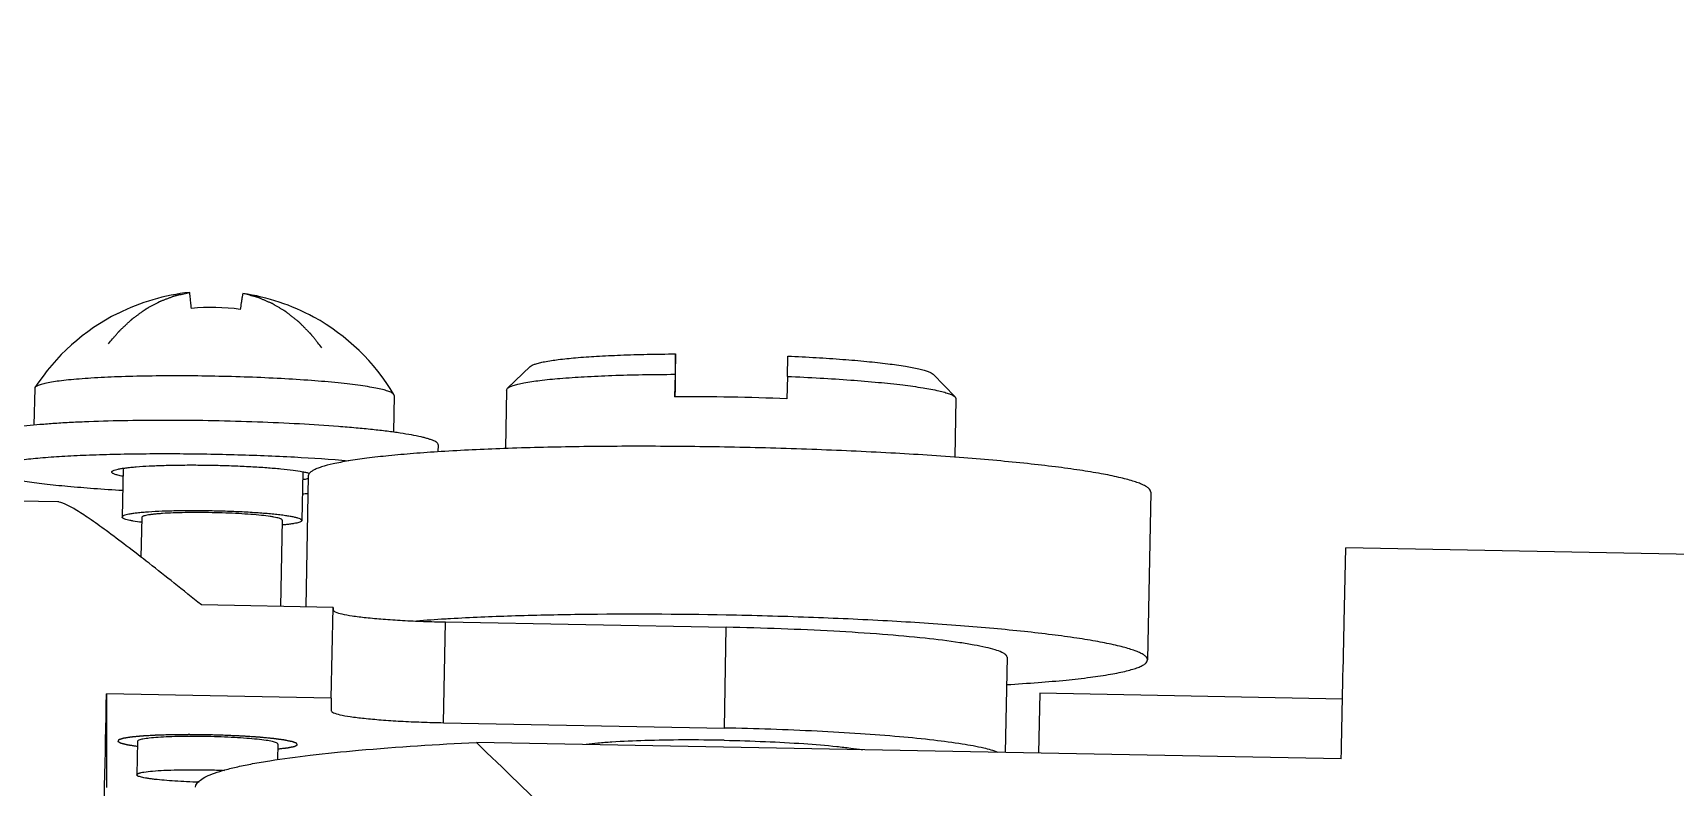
# Model space of a CAD drawing. Header units: millimetres. Extents: x 0 to 420, y 0 to 297.
# Drawn here: x 140.63 to 147.94, y 194.02 to 197.37 of the extents above; entities that cross this region are included whole.
import ezdxf

# ---------------------------------------------------------------- set-up
doc = ezdxf.new("R2010")
doc.units = ezdxf.units.MM
doc.header["$LTSCALE"] = 23.1
doc.layers.get('0').update_dxf_attribs({"linetype": 'CONTINUOUS'})
doc.layers.add('AXIS', color=7, linetype='CONTINUOUS')
doc.layers.add('COSMETIC', color=7, linetype='CONTINUOUS')
doc.styles.get("Standard").update_dxf_attribs({"font": 'txt', "width": 0.85})
doc.dimstyles.get("Standard").update_dxf_attribs({"dimtxt": 3.5, "dimasz": 3.5, "dimexe": 1.5, "dimexo": 1, "dimtad": 1, "dimtxsty": 'STANDARD', "dimcen": 0.09, "dimadec": 0, "dimazin": 0, "dimtol": 1, "dimtp": 0.01, "dimtm": 0.01, "dimtfac": 1, "dimtofl": 0, "dimtmove": 0, "dimatfit": 3, "dimfxl": 1, "dimtolj": 1, "dimarcsym": 0})

msp = doc.modelspace()

# ---------------------------------------------------------------- linework, layer by layer
at = {"color": 7, "linetype": 'CONTINUOUS'}
for p, q in [((141.0104, 196.1248), (141.0092, 196.1249)), ((141.8821, 196.1082), (141.8807, 196.1081)), ((142.845, 195.8885), (142.7435, 195.7916)), ((143.4913, 195.9445), (143.4894, 195.8539)), ((143.4913, 195.7938), (143.4913, 195.9445)), ((143.9893, 195.8444), (143.9913, 195.9349)), ((143.4894, 195.8539), (143.4875, 195.7543)), ((143.9893, 195.8444), (143.9874, 195.7448)), ((144.6378, 195.8539), (144.7355, 195.7532)), ((140.6393, 195.791), (140.6362, 195.6271)), ((140.6405, 195.7947), (140.6393, 195.791)), ((142.239, 195.7601), (142.2359, 195.5962)), ((142.239, 195.7602), (142.2379, 195.7639)), ((142.239, 195.7602), (142.239, 195.7601)), ((142.7396, 195.784), (142.7435, 195.7915)), ((143.4906, 195.7543), (143.4913, 195.7938)), ((144.7355, 195.7532), (144.7392, 195.7456)), ((144.7392, 195.7456), (144.7392, 195.7455)), ((142.4348, 195.5406), (142.4342, 195.5086)), ((140.9822, 195.4189), (140.9822, 195.419)), ((141.0325, 195.4357), (141.0284, 195.2188)), ((141.8324, 195.4203), (141.8282, 195.2034)), ((141.0284, 195.2188), (141.0284, 195.2188)), ((141.1158, 195.2172), (141.1124, 195.0407)), ((141.7407, 195.2051), (141.7333, 194.8213)), ((141.7407, 195.2052), (141.7407, 195.2051)), ((141.8282, 195.2035), (141.8282, 195.2034)), ((149.3744, 195.0268), (146.475, 195.0823)), ((144.9671, 194.5952), (144.9589, 194.1712)), ((140.9592, 194.4322), (140.9592, 194.0152)), ((141.959, 194.4131), (140.9592, 194.4322)), ((145.1122, 194.4351), (145.1071, 194.1684)), ((141.959, 194.4131), (141.959, 194.3571)), ((142.4589, 194.304), (143.7087, 194.2801)), ((141.0966, 194.2211), (141.0938, 194.0717)), ((141.7215, 194.2091), (141.7202, 194.1403)), ((146.4543, 194.1426), (142.605, 194.2162)), ((141.0938, 194.0717), (141.0938, 194.0717))]:
    msp.add_line(p, q, dxfattribs=at)
for centre, radius, start, end in [((141.4296, 195.2842), 0.9393, 96.15699, 116.50588), ((141.4296, 195.2842), 0.9393, 61.30291, 81.65136), ((141.4297, 195.2846), 0.9396, 116.58313, 147.12429), ((141.427, 195.1766), 0.9745, 82.49432, 95.31405), ((141.4297, 195.2846), 0.9396, 30.66735, 61.22232), ((143.5223, 184.5005), 11.2539, 87.63128, 90.17709), ((141.6674, 204.0273), 8.7061, 271.07631, 271.23969)]:
    msp.add_arc(centre, radius, start, end, dxfattribs=at)
for points, knots in [([(141.3368, 196.147), (141.3359, 196.1565), (141.3342, 196.1731), (141.3322, 196.1925), (141.3309, 196.2044), (141.3301, 196.2106), (141.3295, 196.215), (141.3291, 196.2173), (141.3289, 196.2181)], [0, 0, 0, 0, 0.40002, 0.701427, 0.814394, 0.901899, 0.96379, 1, 1, 1, 1]), ([(141.566, 196.2136), (141.5657, 196.2127), (141.5651, 196.2105), (141.5642, 196.2061), (141.5631, 196.1999), (141.5611, 196.1881), (141.5581, 196.1689), (141.5557, 196.1523), (141.5543, 196.1428)], [0, 0, 0, 0, 0.03658, 0.098672, 0.186273, 0.29925, 0.600454, 1, 1, 1, 1]), ([(142.845, 195.8885), (142.8475, 195.8908), (142.8548, 195.8951), (142.8685, 195.9004), (142.887, 195.9056), (142.9209, 195.9128), (142.9748, 195.9206), (143.052, 195.9284), (143.1447, 195.9349), (143.2507, 195.9398), (143.3678, 195.9432), (143.4492, 195.9442), (143.4913, 195.9445)], [0, 0, 0, 0, 0.015714, 0.038104, 0.067533, 0.104033, 0.19776, 0.317629, 0.461144, 0.625174, 0.806148, 1, 1, 1, 1]), ([(143.9913, 195.9349), (144.0335, 195.9331), (144.1152, 195.9289), (144.2325, 195.921), (144.3388, 195.912), (144.4316, 195.9019), (144.5088, 195.8911), (144.5626, 195.8812), (144.5964, 195.8727), (144.6148, 195.8668), (144.6283, 195.861), (144.6354, 195.8564), (144.6378, 195.8539)], [0, 0, 0, 0, 0.193754, 0.374698, 0.538745, 0.682301, 0.802216, 0.895979, 0.932488, 0.961919, 0.984302, 1, 1, 1, 1]), ([(142.2379, 195.7639), (142.2372, 195.7652), (142.2348, 195.7677), (142.23, 195.771), (142.2235, 195.7743), (142.2115, 195.7792), (142.1921, 195.785), (142.1637, 195.7915), (142.1288, 195.7979), (142.0878, 195.8041), (142.0409, 195.8101), (141.9681, 195.8181), (141.8661, 195.8268), (141.733, 195.8352), (141.5895, 195.8416), (141.4405, 195.8456), (141.2915, 195.8473), (141.1478, 195.8465), (141.0145, 195.8432), (140.9122, 195.8384), (140.8392, 195.8333), (140.7921, 195.8291), (140.7509, 195.8244), (140.7158, 195.8194), (140.6872, 195.814), (140.6675, 195.8089), (140.6554, 195.8046), (140.6487, 195.8015), (140.6438, 195.7984), (140.6414, 195.7959), (140.6406, 195.7947)], [0, 0, 0, 0, 0.002739, 0.006309, 0.010822, 0.016327, 0.030376, 0.048473, 0.070514, 0.096332, 0.125717, 0.158417, 0.232597, 0.316269, 0.406472, 0.5, 0.593529, 0.683731, 0.767403, 0.841583, 0.874283, 0.903668, 0.929486, 0.951527, 0.969624, 0.983673, 0.989178, 0.993691, 0.997261, 1, 1, 1, 1]), ([(142.7435, 195.7915), (142.7463, 195.7942), (142.7547, 195.7991), (142.7705, 195.8051), (142.7919, 195.811), (142.8311, 195.8191), (142.8935, 195.828), (142.9828, 195.8367), (143.09, 195.8439), (143.2125, 195.8493), (143.3473, 195.8528), (143.441, 195.8538), (143.4894, 195.8539)], [0, 0, 0, 0, 0.015555, 0.037873, 0.067297, 0.103868, 0.197886, 0.318155, 0.462031, 0.626225, 0.806958, 1, 1, 1, 1]), ([(143.9893, 195.8444), (144.0379, 195.8423), (144.1319, 195.8378), (144.267, 195.8291), (144.3897, 195.819), (144.497, 195.8076), (144.5864, 195.7955), (144.6487, 195.7842), (144.6878, 195.7745), (144.709, 195.7678), (144.7246, 195.7612), (144.7328, 195.756), (144.7355, 195.7532)], [0, 0, 0, 0, 0.192942, 0.373643, 0.537853, 0.681771, 0.802088, 0.896143, 0.932723, 0.962149, 0.98446, 1, 1, 1, 1]), ([(142.4348, 195.5406), (142.4348, 195.5421), (142.4337, 195.5455), (142.4297, 195.5498), (142.4235, 195.5541), (142.415, 195.5584), (142.4042, 195.5627), (142.3911, 195.567), (142.3758, 195.5714), (142.3508, 195.5774), (142.3142, 195.5847), (142.2639, 195.5929), (142.2057, 195.6007), (142.1401, 195.6082), (142.0677, 195.6153), (141.9597, 195.6243), (141.8134, 195.6338), (141.6283, 195.6421), (141.4359, 195.6474), (141.2434, 195.6495), (141.0582, 195.6483), (140.9118, 195.6444), (140.8037, 195.6396), (140.7312, 195.6353), (140.6654, 195.6303), (140.607, 195.6247), (140.5566, 195.6184), (140.5199, 195.6126), (140.4948, 195.6075), (140.4794, 195.6038), (140.4662, 195.5999), (140.4553, 195.596), (140.4468, 195.5921), (140.4405, 195.588), (140.4364, 195.5838), (140.4352, 195.5805), (140.4352, 195.579)], [0, 0, 0, 0, 0.002203, 0.004987, 0.00865, 0.013318, 0.019046, 0.025854, 0.033747, 0.042717, 0.063837, 0.089057, 0.118161, 0.150885, 0.186926, 0.225946, 0.311421, 0.404072, 0.500376, 0.596664, 0.68927, 0.774669, 0.813642, 0.849629, 0.882294, 0.911334, 0.936486, 0.957534, 0.966469, 0.974325, 0.981095, 0.986787, 0.99142, 0.99505, 0.997808, 1, 1, 1, 1]), ([(142.0365, 195.4682), (141.9563, 195.475), (141.7864, 195.4862), (141.5243, 195.4964), (141.2551, 195.5006), (141.0358, 195.4987), (140.8723, 195.4936), (140.7642, 195.4883), (140.6819, 195.4826), (140.6229, 195.4771), (140.5844, 195.4729), (140.5499, 195.4684), (140.5196, 195.4636), (140.4937, 195.4586), (140.4723, 195.4533), (140.4555, 195.448), (140.4444, 195.4431), (140.438, 195.4388), (140.4349, 195.4359), (140.4329, 195.4328), (140.4323, 195.4306), (140.4323, 195.4296)], [0, 0, 0, 0, 0.149536, 0.316034, 0.486884, 0.649136, 0.72315, 0.79052, 0.849978, 0.876388, 0.900423, 0.921974, 0.940952, 0.957282, 0.970917, 0.98184, 0.990102, 0.993292, 0.995922, 0.998096, 1, 1, 1, 1]), ([(140.9822, 195.419), (140.9822, 195.4203), (140.9837, 195.4224), (140.9865, 195.4243), (140.9912, 195.4268), (140.9993, 195.4295), (141.0116, 195.4325), (141.0272, 195.4353), (141.046, 195.4379), (141.0678, 195.4404), (141.1024, 195.4435), (141.1518, 195.4466), (141.2174, 195.4491), (141.2897, 195.4505), (141.3665, 195.4506), (141.4453, 195.4495), (141.5237, 195.4472), (141.5993, 195.4438), (141.6696, 195.4393), (141.7324, 195.4341), (141.7858, 195.4281), (141.8236, 195.4225), (141.8478, 195.4175), (141.8578, 195.415), (141.8622, 195.4136)], [0, 0, 0, 0, 0.004401, 0.007569, 0.011559, 0.022192, 0.036466, 0.054362, 0.07578, 0.100581, 0.128583, 0.193328, 0.268041, 0.35041, 0.43787, 0.527693, 0.617074, 0.703222, 0.783451, 0.855266, 0.916452, 0.965155, 0.984373, 1, 1, 1, 1]), ([(140.4323, 195.4295), (140.4323, 195.4284), (140.4328, 195.426), (140.435, 195.4228), (140.4384, 195.4196), (140.4452, 195.4149), (140.4571, 195.4094), (140.4753, 195.4031), (140.4985, 195.3968), (140.5265, 195.3906), (140.5592, 195.3844), (140.5964, 195.3783), (140.6381, 195.3724), (140.7016, 195.3645), (140.7902, 195.3554), (140.9061, 195.3459), (140.9877, 195.3407), (141.0303, 195.3382)], [0, 0, 0, 0, 0.005276, 0.011387, 0.018858, 0.027979, 0.051694, 0.083099, 0.1223, 0.169222, 0.223702, 0.285497, 0.354324, 0.429841, 0.59941, 0.790772, 1, 1, 1, 1]), ([(141.0305, 195.4003), (141.0235, 195.4017), (141.0137, 195.4037), (141.0017, 195.4071), (140.9949, 195.4094), (140.9894, 195.4117), (140.985, 195.4142), (140.9822, 195.4171), (140.9822, 195.4189)], [0, 0, 0, 0, 0.402899, 0.565248, 0.701226, 0.811015, 0.89544, 1, 1, 1, 1]), ([(141.8573, 195.3894), (141.8556, 195.389), (141.8475, 195.3872), (141.8394, 195.3858), (141.833, 195.3849)], [0, 0, 0, 0, 0.220731, 1, 1, 1, 1]), ([(141.8282, 195.2035), (141.8282, 195.2048), (141.8266, 195.2069), (141.8237, 195.2089), (141.8186, 195.2114), (141.8099, 195.2144), (141.7967, 195.2178), (141.78, 195.2211), (141.7599, 195.2244), (141.7366, 195.2275), (141.6998, 195.2317), (141.6479, 195.2363), (141.5796, 195.2407), (141.5056, 195.2441), (141.4286, 195.2462), (141.3516, 195.247), (141.2776, 195.2465), (141.2093, 195.2447), (141.1572, 195.2421), (141.1204, 195.2394), (141.0971, 195.2371), (141.0769, 195.2346), (141.0601, 195.2319), (141.0469, 195.2291), (141.0381, 195.2264), (141.033, 195.224), (141.03, 195.2222), (141.0284, 195.2201), (141.0284, 195.2188)], [0, 0, 0, 0, 0.00488, 0.008543, 0.013212, 0.025745, 0.04261, 0.063734, 0.088961, 0.118071, 0.150803, 0.22588, 0.311376, 0.404049, 0.500376, 0.596688, 0.689315, 0.774735, 0.849711, 0.882385, 0.911431, 0.93659, 0.957644, 0.974435, 0.986895, 0.991529, 0.99516, 1, 1, 1, 1]), ([(141.7407, 195.2052), (141.7407, 195.2062), (141.7395, 195.2078), (141.7372, 195.2094), (141.7333, 195.2114), (141.7264, 195.2137), (141.7161, 195.2163), (141.703, 195.2189), (141.6805, 195.2226), (141.6466, 195.2267), (141.5998, 195.2308), (141.5465, 195.2343), (141.4887, 195.2369), (141.4286, 195.2385), (141.3684, 195.2392), (141.3105, 195.2388), (141.2572, 195.2374), (141.2165, 195.2354), (141.1878, 195.2332), (141.1695, 195.2314), (141.1538, 195.2295), (141.1407, 195.2274), (141.1303, 195.2251), (141.1234, 195.2231), (141.1195, 195.2212), (141.1172, 195.2198), (141.1159, 195.2182), (141.1158, 195.2172)], [0, 0, 0, 0, 0.004879, 0.008543, 0.013212, 0.025746, 0.042609, 0.063735, 0.088961, 0.1508, 0.225877, 0.311373, 0.404047, 0.500374, 0.596686, 0.689313, 0.774734, 0.849711, 0.882384, 0.911431, 0.936589, 0.957644, 0.974435, 0.986895, 0.991529, 0.99516, 1, 1, 1, 1]), ([(141.1148, 195.1955), (141.1024, 195.1971), (141.0851, 195.1996), (141.0637, 195.2037), (141.0514, 195.2066), (141.0417, 195.2095), (141.0353, 195.212), (141.0316, 195.2142), (141.0295, 195.2159), (141.0284, 195.2177), (141.0284, 195.2188)], [0, 0, 0, 0, 0.409625, 0.575551, 0.714211, 0.824979, 0.907871, 0.939212, 0.96433, 1, 1, 1, 1]), ([(141.8282, 195.2034), (141.8282, 195.2023), (141.8271, 195.2006), (141.8248, 195.199), (141.8211, 195.1969), (141.8146, 195.1946), (141.8048, 195.1921), (141.7924, 195.1897), (141.7774, 195.1874), (141.76, 195.1852), (141.7475, 195.184), (141.7409, 195.1834)], [0, 0, 0, 0, 0.035477, 0.060443, 0.091638, 0.174306, 0.284967, 0.423647, 0.589714, 0.782246, 1, 1, 1, 1]), ([(146.4543, 194.1426), (146.4584, 194.3381), (146.465, 194.6513), (146.4719, 194.9645), (146.475, 195.0823)], [0, 0, 0, 0, 0.624039, 1, 1, 1, 1]), ([(140.9361, 193.298), (140.9382, 193.4028), (140.9458, 193.7809), (140.9534, 194.1589), (140.9592, 194.4322)], [0, 0, 0, 0, 0.277181, 1, 1, 1, 1]), ([(141.959, 194.3571), (141.959, 194.3555), (141.9621, 194.3515), (141.9749, 194.3452), (142.0026, 194.3379), (142.0483, 194.3301), (142.1098, 194.3227), (142.1846, 194.3161), (142.27, 194.3105), (142.3626, 194.3064), (142.4264, 194.3046), (142.4589, 194.304)], [0, 0, 0, 0, 0.00975, 0.026361, 0.085067, 0.177714, 0.301332, 0.45141, 0.622281, 0.807525, 1, 1, 1, 1]), ([(144.9276, 194.1719), (144.9071, 194.1801), (144.8539, 194.1939), (144.7583, 194.2111), (144.6329, 194.2275), (144.4816, 194.2426), (144.3084, 194.2558), (144.0484, 194.2708), (143.8465, 194.2774), (143.7087, 194.2801)], [0, 0, 0, 0, 0.054009, 0.133901, 0.237819, 0.362993, 0.50598, 0.662773, 1, 1, 1, 1]), ([(141.3553, 194.0174), (141.3555, 194.0301), (141.3744, 194.0495), (141.4052, 194.0661), (141.4424, 194.0811), (141.4892, 194.0953), (141.5459, 194.1093), (141.6125, 194.1228), (141.7199, 194.1411), (141.877, 194.1619), (142.1833, 194.1924), (142.4301, 194.2077), (142.605, 194.2162)], [0, 0, 0, 0, 0.029749, 0.053458, 0.084233, 0.122343, 0.167857, 0.220746, 0.280906, 0.422431, 0.590851, 1, 1, 1, 1]), ([(143.5856, 193.2473), (143.5009, 193.3322), (143.1762, 193.6573), (142.8497, 193.9807), (142.605, 194.2162)], [0, 0, 0, 0, 0.260922, 1, 1, 1, 1]), ([(143.7085, 194.2257), (143.6475, 194.2269), (143.5296, 194.2279), (143.3626, 194.2253), (143.236, 194.2198), (143.149, 194.2132), (143.1111, 194.2092), (143.0937, 194.207)], [0, 0, 0, 0, 0.297287, 0.574786, 0.81423, 0.914663, 1, 1, 1, 1]), ([(143.7085, 194.2257), (143.7695, 194.2246), (143.8875, 194.221), (144.0546, 194.2121), (144.1811, 194.2017), (144.2681, 194.1918), (144.3059, 194.1863), (144.3233, 194.1835)], [0, 0, 0, 0, 0.296855, 0.574208, 0.813801, 0.914415, 1, 1, 1, 1]), ([(141.4835, 194.0906), (141.4601, 194.0916), (141.4132, 194.093), (141.3438, 194.0938), (141.2776, 194.0932), (141.218, 194.0913), (141.1681, 194.0882), (141.1338, 194.0846), (141.1147, 194.0812), (141.1067, 194.0793), (141.1022, 194.0779), (141.0986, 194.0764), (141.0956, 194.0748), (141.0938, 194.073), (141.0938, 194.0717)], [0, 0, 0, 0, 0.178743, 0.358341, 0.529619, 0.683841, 0.813183, 0.911189, 0.946942, 0.961335, 0.973388, 0.98312, 0.990613, 1, 1, 1, 1]), ([(141.3715, 194.0393), (141.3529, 194.0398), (141.3167, 194.0412), (141.2646, 194.044), (141.2171, 194.0475), (141.1812, 194.051), (141.156, 194.0541), (141.1401, 194.0565), (141.1264, 194.0589), (141.1151, 194.0613), (141.1061, 194.0638), (141.1002, 194.0659), (141.0968, 194.0678), (141.0948, 194.0692), (141.0938, 194.0708), (141.0938, 194.0717)], [0, 0, 0, 0, 0.197771, 0.385042, 0.555663, 0.704055, 0.768381, 0.825433, 0.87476, 0.916021, 0.948958, 0.973506, 0.982709, 0.989998, 1, 1, 1, 1])]:
    msp.add_open_spline(points, degree=3, knots=knots, dxfattribs=at)
at = {"color": 2, "linetype": 'CONTINUOUS'}
for points, knots in [([(141.4091, 194.25), (141.3999, 194.2501), (141.3861, 194.2502), (141.3676, 194.2504), (141.3538, 194.2505), (141.3423, 194.2507), (141.3342, 194.2507), (141.3296, 194.2508), (141.3263, 194.2508), (141.323, 194.2508), (141.3185, 194.2507), (141.3108, 194.2507), (141.2997, 194.2506), (141.2865, 194.2505), (141.2754, 194.2504), (141.2666, 194.2503), (141.2611, 194.2503), (141.2567, 194.2502), (141.2539, 194.2502), (141.2517, 194.2502), (141.2496, 194.2501), (141.246, 194.25), (141.2409, 194.2499), (141.2326, 194.2496), (141.2224, 194.2493), (141.21, 194.249), (141.1997, 194.2487), (141.1915, 194.2484), (141.1863, 194.2483), (141.1822, 194.2481), (141.1796, 194.2481), (141.1779, 194.248), (141.1762, 194.2479), (141.174, 194.2477), (141.1713, 194.2476), (141.1678, 194.2474), (141.1617, 194.2471), (141.1529, 194.2466), (141.1424, 194.246), (141.1337, 194.2455), (141.1275, 194.2451), (141.124, 194.2449), (141.1218, 194.2448), (141.1203, 194.2447), (141.1194, 194.2447), (141.1185, 194.2446), (141.1176, 194.2445), (141.1162, 194.2444), (141.1144, 194.2442), (141.1115, 194.244), (141.108, 194.2436), (141.1022, 194.2431), (141.0965, 194.2425), (141.0908, 194.242), (141.0864, 194.2416), (141.0821, 194.2412), (141.0786, 194.2409), (141.0757, 194.2406), (141.0735, 194.2404), (141.0718, 194.2402), (141.0703, 194.2401), (141.0694, 194.24), (141.0688, 194.2399), (141.0684, 194.2399), (141.0682, 194.2399), (141.0679, 194.2398), (141.0674, 194.2397), (141.0667, 194.2396), (141.0652, 194.2394), (141.063, 194.239), (141.0599, 194.2385), (141.0559, 194.2379), (141.0509, 194.2371), (141.0458, 194.2363), (141.0418, 194.2356), (141.0388, 194.2351), (141.0365, 194.2348), (141.035, 194.2345), (141.0344, 194.2344), (141.0339, 194.2343), (141.0336, 194.2343), (141.0333, 194.2342), (141.0332, 194.2342), (141.0329, 194.2341), (141.0325, 194.234), (141.032, 194.2338), (141.0313, 194.2336), (141.0304, 194.2333), (141.0293, 194.2329), (141.0279, 194.2325), (141.0262, 194.2319), (141.0245, 194.2314), (141.0222, 194.2306), (141.0199, 194.2299), (141.0179, 194.2292), (141.0168, 194.2289), (141.0159, 194.2286), (141.0151, 194.2283), (141.0144, 194.2281), (141.0138, 194.2279), (141.0134, 194.2278), (141.0134, 194.2277), (141.0133, 194.2276), (141.0133, 194.2274), (141.0132, 194.2273), (141.0131, 194.2271), (141.0129, 194.2267), (141.0126, 194.226), (141.0121, 194.225), (141.0114, 194.2238), (141.0109, 194.2228), (141.0106, 194.2221), (141.0104, 194.2217), (141.0102, 194.2214), (141.0101, 194.2211), (141.01, 194.2209), (141.0099, 194.2208), (141.0099, 194.2207), (141.0099, 194.2207), (141.0101, 194.2206), (141.0104, 194.2204), (141.0109, 194.2201), (141.0114, 194.2198), (141.0122, 194.2194), (141.0131, 194.2189), (141.0142, 194.2183), (141.0153, 194.2176), (141.0164, 194.217), (141.0175, 194.2164), (141.0187, 194.2158), (141.0198, 194.2152), (141.0207, 194.2147), (141.0214, 194.2142), (141.0219, 194.214), (141.0223, 194.2138), (141.0225, 194.2137), (141.0227, 194.2135), (141.0228, 194.2135), (141.0232, 194.2134), (141.0236, 194.2133), (141.0241, 194.2132), (141.0249, 194.213), (141.026, 194.2127), (141.0273, 194.2124), (141.0289, 194.212), (141.031, 194.2114), (141.0336, 194.2108), (141.0361, 194.2102), (141.0386, 194.2096), (141.0411, 194.2089), (141.0436, 194.2083), (141.0457, 194.2078), (141.0474, 194.2074), (141.0487, 194.2071), (141.0499, 194.2068), (141.051, 194.2065), (141.0517, 194.2063), (141.0521, 194.2062), (141.0528, 194.2061), (141.0536, 194.206), (141.0548, 194.2058), (141.0564, 194.2056), (141.0589, 194.2052), (141.0621, 194.2047), (141.0671, 194.2039), (141.0735, 194.2029), (141.0835, 194.2014), (141.0911, 194.2002), (141.0962, 194.1994)], [0, 0, 0, 0, 0.03125, 0.046875, 0.0625, 0.078125, 0.085938, 0.089844, 0.09375, 0.097656, 0.101562, 0.109375, 0.125, 0.140625, 0.15625, 0.164062, 0.171875, 0.175781, 0.179688, 0.181641, 0.183594, 0.1875, 0.195312, 0.203125, 0.21875, 0.234375, 0.25, 0.257812, 0.265625, 0.269531, 0.273438, 0.275391, 0.277344, 0.28125, 0.285156, 0.289062, 0.296875, 0.3125, 0.328125, 0.34375, 0.351562, 0.355469, 0.359375, 0.361328, 0.362305, 0.363281, 0.365234, 0.367188, 0.371094, 0.375, 0.382812, 0.390625, 0.40625, 0.414062, 0.421875, 0.429688, 0.4375, 0.441406, 0.445312, 0.449219, 0.451172, 0.453125, 0.454102, 0.45459, 0.455078, 0.456055, 0.457031, 0.458984, 0.460938, 0.46875, 0.476562, 0.484375, 0.5, 0.515625, 0.523438, 0.53125, 0.539062, 0.541016, 0.542969, 0.543945, 0.544922, 0.54541, 0.545898, 0.546875, 0.548828, 0.550781, 0.554688, 0.558594, 0.5625, 0.570312, 0.578125, 0.585938, 0.59375, 0.609375, 0.617188, 0.621094, 0.625, 0.628906, 0.632812, 0.634766, 0.636719, 0.637695, 0.638672, 0.640625, 0.642578, 0.644531, 0.648438, 0.65625, 0.671875, 0.6875, 0.703125, 0.710938, 0.714844, 0.71875, 0.722656, 0.724609, 0.725586, 0.726562, 0.727539, 0.728516, 0.730469, 0.734375, 0.738281, 0.742188, 0.75, 0.757812, 0.765625, 0.773438, 0.78125, 0.789062, 0.796875, 0.804688, 0.808594, 0.8125, 0.814453, 0.816406, 0.817383, 0.818359, 0.819336, 0.820312, 0.822266, 0.824219, 0.828125, 0.832031, 0.835938, 0.84375, 0.851562, 0.859375, 0.867188, 0.875, 0.882812, 0.890625, 0.894531, 0.898438, 0.902344, 0.90625, 0.908203, 0.90918, 0.910156, 0.912109, 0.914062, 0.917969, 0.921875, 0.929688, 0.9375, 0.953125, 0.96875, 1, 1, 1, 1]), ([(141.7212, 194.1873), (141.7262, 194.1879), (141.7338, 194.1888), (141.7438, 194.19), (141.7501, 194.1907), (141.7551, 194.1913), (141.7583, 194.1916), (141.7608, 194.1919), (141.7624, 194.1921), (141.7636, 194.1923), (141.7644, 194.1923), (141.7651, 194.1924), (141.7655, 194.1925), (141.7662, 194.1927), (141.7673, 194.1929), (141.7686, 194.1931), (141.7699, 194.1934), (141.7716, 194.1938), (141.7737, 194.1942), (141.7762, 194.1947), (141.7788, 194.1952), (141.7814, 194.1958), (141.7839, 194.1963), (141.7865, 194.1968), (141.7886, 194.1973), (141.7903, 194.1976), (141.7916, 194.1979), (141.7926, 194.1981), (141.7935, 194.1983), (141.794, 194.1984), (141.7944, 194.1985), (141.7948, 194.1985), (141.7949, 194.1986), (141.7951, 194.1987), (141.7954, 194.1988), (141.7958, 194.199), (141.7962, 194.1992), (141.797, 194.1996), (141.798, 194.2001), (141.7991, 194.2007), (141.8003, 194.2013), (141.8014, 194.2018), (141.8025, 194.2024), (141.8037, 194.203), (141.8048, 194.2036), (141.8058, 194.204), (141.8066, 194.2044), (141.8071, 194.2047), (141.8076, 194.2049), (141.8079, 194.2051), (141.8082, 194.2052), (141.8082, 194.2053), (141.8081, 194.2054), (141.8081, 194.2055), (141.808, 194.2057), (141.8079, 194.2059), (141.8077, 194.2062), (141.8076, 194.2066), (141.8073, 194.2074), (141.8068, 194.2084), (141.8063, 194.2096), (141.8058, 194.2107), (141.8055, 194.2114), (141.8053, 194.2118), (141.8052, 194.212), (141.8052, 194.2121), (141.8051, 194.2122), (141.8051, 194.2123), (141.8051, 194.2125), (141.8047, 194.2126), (141.8041, 194.2128), (141.8034, 194.213), (141.8026, 194.2134), (141.8018, 194.2137), (141.8007, 194.2141), (141.7987, 194.2148), (141.7965, 194.2156), (141.7943, 194.2165), (141.7926, 194.2171), (141.7909, 194.2177), (141.7895, 194.2182), (141.7884, 194.2186), (141.7876, 194.2189), (141.7869, 194.2192), (141.7863, 194.2194), (141.786, 194.2195), (141.7857, 194.2196), (141.7856, 194.2197), (141.7853, 194.2197), (141.785, 194.2198), (141.7845, 194.2199), (141.7839, 194.22), (141.7824, 194.2203), (141.7801, 194.2208), (141.777, 194.2214), (141.773, 194.2222), (141.7679, 194.2232), (141.7628, 194.2243), (141.7587, 194.2251), (141.7557, 194.2257), (141.7531, 194.2262), (141.7515, 194.2265), (141.7507, 194.2267), (141.7504, 194.2268), (141.7501, 194.2268), (141.7498, 194.2269), (141.7492, 194.2269), (141.7483, 194.2271), (141.7469, 194.2272), (141.7451, 194.2275), (141.743, 194.2278), (141.7402, 194.2281), (141.7367, 194.2286), (141.7325, 194.2292), (141.7283, 194.2297), (141.7227, 194.2305), (141.7171, 194.2312), (141.7115, 194.232), (141.708, 194.2324), (141.7051, 194.2328), (141.7034, 194.233), (141.702, 194.2332), (141.7011, 194.2334), (141.7002, 194.2334), (141.6993, 194.2335), (141.6978, 194.2337), (141.6956, 194.2339), (141.692, 194.2342), (141.6876, 194.2346), (141.6822, 194.2351), (141.6751, 194.2358), (141.6662, 194.2367), (141.6573, 194.2375), (141.6511, 194.2381), (141.6476, 194.2384), (141.6449, 194.2387), (141.6427, 194.2389), (141.6409, 194.2391), (141.6392, 194.2392), (141.6366, 194.2394), (141.6326, 194.2397), (141.6275, 194.24), (141.6215, 194.2404), (141.6154, 194.2409), (141.6073, 194.2414), (141.5993, 194.242), (141.5912, 194.2425), (141.5851, 194.2429), (141.5791, 194.2433), (141.574, 194.2437), (141.5705, 194.2439), (141.5687, 194.244), (141.5676, 194.2441), (141.5659, 194.2442), (141.5634, 194.2443), (141.5589, 194.2445), (141.5533, 194.2448), (141.5443, 194.2452), (141.5331, 194.2457), (141.5196, 194.2463), (141.5084, 194.2469), (141.4994, 194.2473), (141.4905, 194.2477), (141.4788, 194.248), (141.4602, 194.2486), (141.437, 194.2492), (141.4184, 194.2497), (141.4091, 194.25)], [0, 0, 0, 0, 0.03125, 0.046875, 0.0625, 0.070312, 0.078125, 0.082031, 0.085938, 0.087891, 0.089844, 0.09082, 0.091797, 0.09375, 0.097656, 0.101562, 0.105469, 0.109375, 0.117188, 0.125, 0.132812, 0.140625, 0.148438, 0.15625, 0.164062, 0.167969, 0.171875, 0.175781, 0.177734, 0.179688, 0.180664, 0.181641, 0.182617, 0.183594, 0.185547, 0.1875, 0.191406, 0.195312, 0.203125, 0.210938, 0.21875, 0.226562, 0.234375, 0.242188, 0.25, 0.257812, 0.261719, 0.265625, 0.269531, 0.271484, 0.272461, 0.273438, 0.274414, 0.275391, 0.277344, 0.28125, 0.285156, 0.289062, 0.296875, 0.3125, 0.328125, 0.34375, 0.351562, 0.355469, 0.357422, 0.359375, 0.361328, 0.362305, 0.363281, 0.365234, 0.367188, 0.371094, 0.375, 0.378906, 0.382812, 0.390625, 0.40625, 0.414062, 0.421875, 0.429688, 0.4375, 0.441406, 0.445312, 0.449219, 0.451172, 0.453125, 0.454102, 0.45459, 0.455078, 0.456055, 0.457031, 0.458984, 0.460938, 0.46875, 0.476562, 0.484375, 0.5, 0.515625, 0.523438, 0.53125, 0.539062, 0.542969, 0.543945, 0.544922, 0.54541, 0.545898, 0.546875, 0.548828, 0.550781, 0.554688, 0.558594, 0.5625, 0.570312, 0.578125, 0.585938, 0.59375, 0.609375, 0.617188, 0.625, 0.628906, 0.632812, 0.634766, 0.636719, 0.637695, 0.638672, 0.640625, 0.644531, 0.648438, 0.65625, 0.664062, 0.671875, 0.6875, 0.703125, 0.710938, 0.714844, 0.71875, 0.722656, 0.724609, 0.726562, 0.730469, 0.734375, 0.742188, 0.75, 0.757812, 0.765625, 0.78125, 0.789062, 0.796875, 0.804688, 0.8125, 0.816406, 0.818359, 0.819336, 0.820312, 0.824219, 0.828125, 0.835938, 0.84375, 0.859375, 0.875, 0.890625, 0.898438, 0.90625, 0.921875, 0.9375, 0.96875, 1, 1, 1, 1])]:
    msp.add_open_spline(points, degree=3, knots=knots, dxfattribs=at)
at = {"layer": 'AXIS', "color": 7, "linetype": 'CONTINUOUS'}
for p, q in [((142.7396, 195.784), (142.7345, 195.5237)), ((144.7392, 195.7455), (144.7342, 195.4852)), ((141.8571, 195.4025), (141.8458, 194.8191)), ((145.6064, 195.3302), (145.592, 194.5832)), ((140.747, 195.2863), (140.0979, 195.2988)), ((141.9676, 194.8168), (141.3811, 194.828)), ((141.959, 194.4131), (141.9676, 194.8168)), ((141.9676, 194.8168), (141.9676, 194.8053)), ((142.4589, 194.304), (142.4675, 194.7522)), ((142.4675, 194.7522), (143.7173, 194.7283)), ((143.7087, 194.2801), (143.7173, 194.7283)), ((146.4599, 194.4093), (145.1122, 194.4351))]:
    msp.add_line(p, q, dxfattribs=at)
for centre, radius, start, end in [((142.9347, 186.7985), 7.9802, 93.37182, 94.28567), ((143.0025, 185.6725), 9.1082, 93.22788, 93.3813)]:
    msp.add_arc(centre, radius, start, end, dxfattribs=at)
for points, knots in [([(143.7317, 195.5298), (143.6145, 195.532), (143.3844, 195.5345), (143.0493, 195.5326), (142.7384, 195.525), (142.4996, 195.5139), (142.3289, 195.5019), (142.2188, 195.4922), (142.1221, 195.4814), (142.0396, 195.4696), (141.9722, 195.457), (141.9257, 195.4453), (141.8967, 195.4352), (141.8808, 195.428), (141.8688, 195.4208), (141.8627, 195.4151), (141.8606, 195.4122)], [0, 0, 0, 0, 0.186502, 0.366369, 0.533298, 0.681431, 0.746811, 0.805626, 0.857384, 0.901663, 0.938128, 0.966571, 0.977776, 0.987006, 0.994346, 1, 1, 1, 1]), ([(145.6064, 195.3302), (145.6064, 195.333), (145.6045, 195.3393), (145.5971, 195.3475), (145.5856, 195.3556), (145.5698, 195.3636), (145.5496, 195.3717), (145.5251, 195.3798), (145.4963, 195.3879), (145.4496, 195.3993), (145.381, 195.413), (145.2867, 195.4283), (145.1774, 195.4431), (145.0542, 195.4572), (144.9183, 195.4705), (144.7155, 195.4874), (144.4408, 195.5052), (144.0932, 195.5208), (143.8538, 195.5274), (143.7317, 195.5298)], [0, 0, 0, 0, 0.004385, 0.009904, 0.017169, 0.026446, 0.037842, 0.051401, 0.067134, 0.085026, 0.127178, 0.177545, 0.235696, 0.301101, 0.373152, 0.451171, 0.622105, 0.807399, 1, 1, 1, 1]), ([(141.8606, 195.4122), (141.8601, 195.4115), (141.8582, 195.4085), (141.8571, 195.405), (141.8571, 195.4025)], [0, 0, 0, 0, 0.273615, 1, 1, 1, 1]), ([(141.3811, 194.828), (141.3408, 194.8603), (141.2634, 194.9223), (141.1523, 195.0103), (141.0517, 195.0883), (140.9628, 195.1551), (140.887, 195.2093), (140.8256, 195.2497), (140.7833, 195.2737), (140.7572, 195.284), (140.7469, 195.2864), (140.7425, 195.2864)], [0, 0, 0, 0, 0.196408, 0.376799, 0.538944, 0.680564, 0.799392, 0.893224, 0.960217, 0.983427, 1, 1, 1, 1]), ([(141.9676, 194.8053), (141.9676, 194.8037), (141.9707, 194.7997), (141.9835, 194.7934), (142.0113, 194.7861), (142.0569, 194.7783), (142.1185, 194.7709), (142.1933, 194.7643), (142.2786, 194.7587), (142.3712, 194.7546), (142.435, 194.7528), (142.4675, 194.7522)], [0, 0, 0, 0, 0.00975, 0.026361, 0.085067, 0.177714, 0.301332, 0.45141, 0.622281, 0.807525, 1, 1, 1, 1]), ([(143.7173, 194.7828), (143.499, 194.7869), (143.18, 194.7884), (142.7708, 194.7795), (142.58, 194.7714), (142.4897, 194.7663)], [0, 0, 0, 0, 0.533499, 0.779054, 1, 1, 1, 1]), ([(145.592, 194.5832), (145.592, 194.586), (145.5901, 194.5923), (145.5827, 194.6005), (145.5712, 194.6086), (145.5554, 194.6166), (145.5352, 194.6247), (145.5107, 194.6328), (145.4819, 194.6409), (145.4352, 194.6523), (145.3666, 194.666), (145.2723, 194.6813), (145.163, 194.6961), (145.0398, 194.7102), (144.9039, 194.7235), (144.7011, 194.7404), (144.4264, 194.7582), (144.0788, 194.7738), (143.8394, 194.7804), (143.7173, 194.7828)], [0, 0, 0, 0, 0.004385, 0.009904, 0.017169, 0.026446, 0.037842, 0.051401, 0.067134, 0.085026, 0.127178, 0.177545, 0.235696, 0.301101, 0.373152, 0.451171, 0.622105, 0.807399, 1, 1, 1, 1]), ([(144.9671, 194.5953), (144.9672, 194.5993), (144.9622, 194.606), (144.9532, 194.6121), (144.9375, 194.6202), (144.9104, 194.6295), (144.8691, 194.64), (144.8168, 194.6504), (144.7267, 194.6651), (144.5907, 194.6815), (144.4036, 194.6981), (144.19, 194.7119), (143.9583, 194.7223), (143.7987, 194.7267), (143.7173, 194.7283)], [0, 0, 0, 0, 0.009685, 0.016952, 0.026229, 0.051182, 0.084805, 0.126971, 0.177349, 0.300928, 0.451034, 0.62201, 0.807356, 1, 1, 1, 1]), ([(144.9659, 194.4736), (145.0125, 194.4763), (145.1006, 194.4822), (145.2246, 194.4929), (145.3321, 194.5049), (145.4106, 194.5164), (145.4641, 194.5264), (145.4972, 194.5338), (145.5255, 194.5413), (145.5488, 194.5491), (145.5671, 194.557), (145.5805, 194.5651), (145.5894, 194.5734), (145.5919, 194.5802), (145.592, 194.5832)], [0, 0, 0, 0, 0.216651, 0.409877, 0.577654, 0.71829, 0.778012, 0.830515, 0.875728, 0.913651, 0.944399, 0.968288, 0.986141, 1, 1, 1, 1]), ([(141.4091, 194.2424), (141.3693, 194.2431), (141.3115, 194.2433), (141.2379, 194.2414), (141.1911, 194.239), (141.1527, 194.2359), (141.1241, 194.2321), (141.1067, 194.2282), (141.0986, 194.2246), (141.0967, 194.2222), (141.0966, 194.2211)], [0, 0, 0, 0, 0.378299, 0.549257, 0.699346, 0.822869, 0.915334, 0.973813, 0.990305, 1, 1, 1, 1]), ([(141.7215, 194.2091), (141.7216, 194.2101), (141.7197, 194.2126), (141.7117, 194.2165), (141.6944, 194.2211), (141.6659, 194.226), (141.6274, 194.2307), (141.5807, 194.2348), (141.507, 194.2396), (141.449, 194.2416), (141.4091, 194.2424)], [0, 0, 0, 0, 0.00969, 0.026191, 0.084716, 0.17725, 0.300844, 0.450983, 0.621945, 1, 1, 1, 1])]:
    msp.add_open_spline(points, degree=3, knots=knots, dxfattribs=at)
at = {"layer": 'COSMETIC', "color": 7, "linetype": 'CONTINUOUS'}
for points in [[(140.9674, 195.9895), (140.9737, 195.9969), (140.9832, 196.008), (140.9943, 196.0209), (141.0006, 196.0282), (141.0054, 196.0338), (141.0093, 196.0384), (141.0125, 196.0421), (141.0145, 196.0444), (141.016, 196.0462), (141.017, 196.0474), (141.0178, 196.0483), (141.0187, 196.0491), (141.0202, 196.0505), (141.0223, 196.0525), (141.0257, 196.0557), (141.03, 196.0597), (141.0369, 196.0661), (141.0454, 196.0741), (141.054, 196.0821), (141.0608, 196.0885), (141.0651, 196.0925), (141.0686, 196.0957), (141.0707, 196.0977), (141.0722, 196.0991), (141.0731, 196.0999), (141.074, 196.1006), (141.0752, 196.1015), (141.0771, 196.1028), (141.0795, 196.1046), (141.0832, 196.1073), (141.088, 196.1108), (141.0937, 196.1149), (141.0993, 196.119), (141.105, 196.1232), (141.1107, 196.1273), (141.1164, 196.1315), (141.1211, 196.1349), (141.1249, 196.1377), (141.1277, 196.1398), (141.1301, 196.1415), (141.1317, 196.1427), (141.1327, 196.1434), (141.1334, 196.1439), (141.1341, 196.1443), (141.1351, 196.1448), (141.1368, 196.1457), (141.1392, 196.1471), (141.1421, 196.1486), (141.1459, 196.1508), (141.1507, 196.1534), (141.1565, 196.1566), (141.1623, 196.1597), (141.1681, 196.1629), (141.1738, 196.166), (141.1796, 196.1692), (141.1844, 196.1718), (141.1883, 196.174), (141.1907, 196.1753), (141.1926, 196.1763), (141.1938, 196.177), (141.1948, 196.1775), (141.1958, 196.178), (141.1976, 196.1786), (141.2002, 196.1796), (141.2043, 196.1812), (141.2095, 196.1832), (141.2178, 196.1863), (141.2282, 196.1903), (141.2385, 196.1942), (141.2468, 196.1974), (141.252, 196.1994), (141.2561, 196.201), (141.2587, 196.2019), (141.2605, 196.2027), (141.2616, 196.203), (141.2626, 196.2032), (141.2639, 196.2035), (141.266, 196.204), (141.2687, 196.2046), (141.2729, 196.2055), (141.2782, 196.2067), (141.2845, 196.2082), (141.293, 196.21), (141.3078, 196.2134), (141.3204, 196.2162), (141.3289, 196.2181)], [(141.9172, 195.9713), (141.9112, 195.979), (141.9022, 195.9904), (141.8917, 196.0037), (141.8856, 196.0113), (141.8811, 196.017), (141.8774, 196.0218), (141.8744, 196.0256), (141.8725, 196.028), (141.871, 196.0299), (141.87, 196.0311), (141.8693, 196.032), (141.8685, 196.0329), (141.867, 196.0343), (141.865, 196.0364), (141.8617, 196.0397), (141.8576, 196.0439), (141.851, 196.0506), (141.8428, 196.0589), (141.8346, 196.0672), (141.828, 196.0739), (141.8239, 196.078), (141.8206, 196.0813), (141.8185, 196.0834), (141.8171, 196.0849), (141.8162, 196.0857), (141.8153, 196.0864), (141.8142, 196.0873), (141.8123, 196.0888), (141.8101, 196.0906), (141.8064, 196.0935), (141.8018, 196.0971), (141.7963, 196.1015), (141.7908, 196.1058), (141.7853, 196.1102), (141.7798, 196.1145), (141.7743, 196.1189), (141.7698, 196.1225), (141.7661, 196.1254), (141.7634, 196.1276), (141.7611, 196.1294), (141.7595, 196.1307), (141.7585, 196.1314), (141.7579, 196.132), (141.7572, 196.1324), (141.7562, 196.1329), (141.7546, 196.1339), (141.7522, 196.1353), (141.7494, 196.137), (141.7457, 196.1393), (141.741, 196.1421), (141.7353, 196.1455), (141.7297, 196.1489), (141.7241, 196.1522), (141.7184, 196.1556), (141.7128, 196.159), (141.7081, 196.1618), (141.7044, 196.1641), (141.702, 196.1655), (141.7001, 196.1666), (141.6989, 196.1673), (141.698, 196.1679), (141.697, 196.1684), (141.6952, 196.1691), (141.6927, 196.1702), (141.6886, 196.1719), (141.6836, 196.1741), (141.6754, 196.1776), (141.6653, 196.1819), (141.6551, 196.1863), (141.647, 196.1898), (141.6419, 196.1919), (141.6378, 196.1937), (141.6353, 196.1947), (141.6335, 196.1955), (141.6325, 196.1959), (141.6314, 196.1962), (141.6301, 196.1965), (141.6281, 196.1971), (141.6255, 196.1978), (141.6213, 196.1989), (141.6161, 196.2003), (141.6098, 196.2019), (141.6015, 196.2041), (141.5869, 196.208), (141.5744, 196.2113), (141.566, 196.2136)]]:
    msp.add_open_spline(points, degree=3, knots=[0, 0, 0, 0, 0.0625, 0.09375, 0.109375, 0.125, 0.140625, 0.148438, 0.15625, 0.160156, 0.164062, 0.166016, 0.167969, 0.171875, 0.179688, 0.1875, 0.203125, 0.21875, 0.25, 0.28125, 0.296875, 0.3125, 0.320312, 0.328125, 0.332031, 0.333984, 0.335938, 0.339844, 0.34375, 0.351562, 0.359375, 0.375, 0.390625, 0.40625, 0.421875, 0.4375, 0.453125, 0.46875, 0.476562, 0.484375, 0.492188, 0.496094, 0.498047, 0.5, 0.501953, 0.503906, 0.507812, 0.515625, 0.523438, 0.53125, 0.546875, 0.5625, 0.578125, 0.59375, 0.609375, 0.625, 0.640625, 0.648438, 0.65625, 0.660156, 0.664062, 0.666016, 0.667969, 0.671875, 0.679688, 0.6875, 0.703125, 0.71875, 0.75, 0.78125, 0.796875, 0.8125, 0.820312, 0.828125, 0.832031, 0.833984, 0.835938, 0.839844, 0.84375, 0.851562, 0.859375, 0.875, 0.890625, 0.90625, 0.9375, 1, 1, 1, 1], dxfattribs=at)

# ---------------------------------------------------------------- leaders
at = {"color": 2, "linetype": 'CONTINUOUS'}
msp.add_leader([(159.2517, 190.9641), (126.7131, 214.2639), (120.7131, 214.2639)], dimstyle='STANDARD', override={"dimtad": 0, "dimldrblk": 'DOT'}, dxfattribs=at)

doc.saveas('drawing.dxf')
